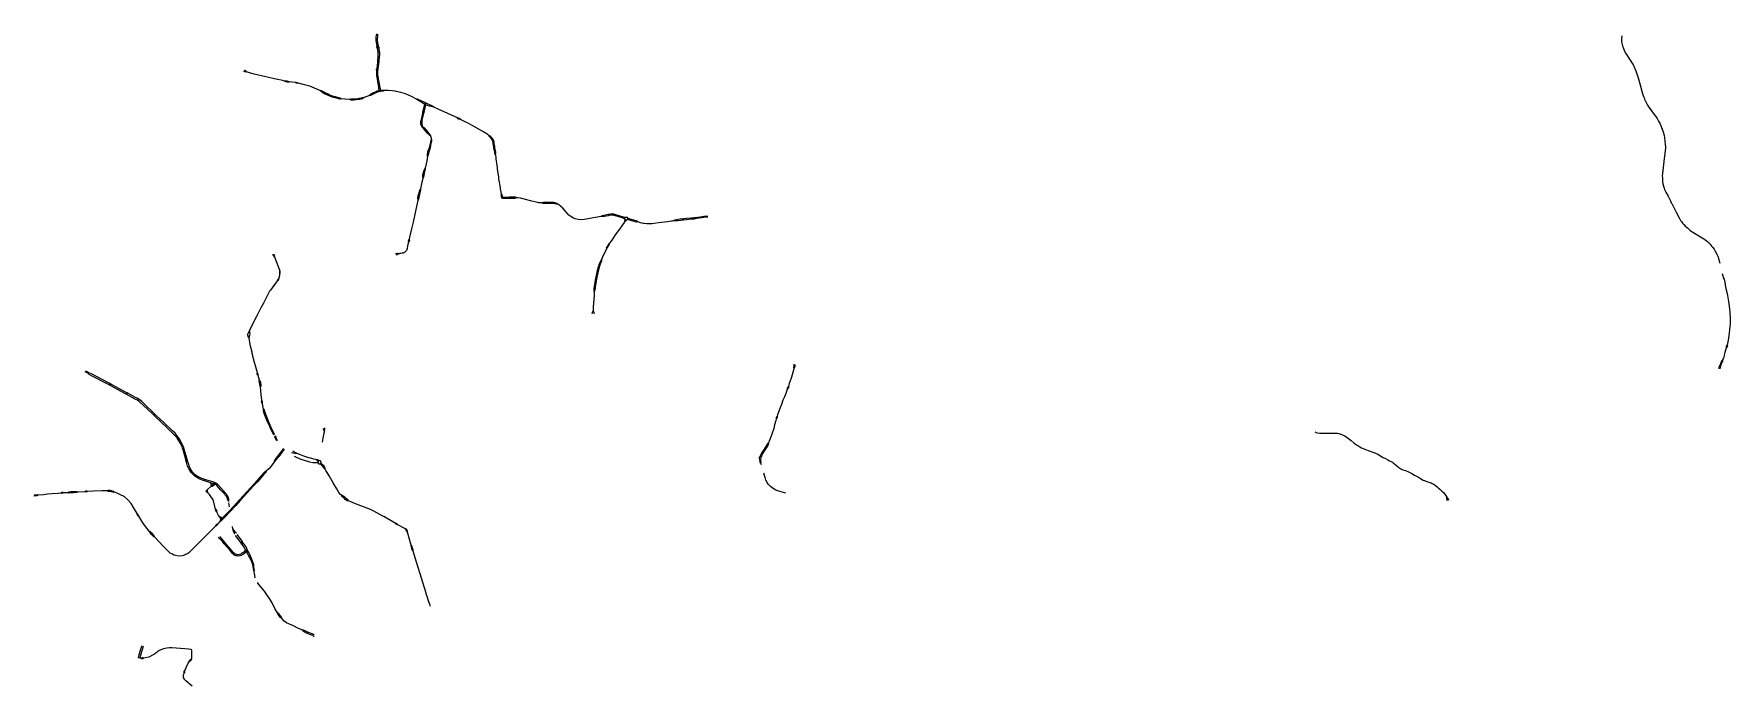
# Model space of a CAD drawing. Header units: inches. Extents: x 25490991 to 25511658, y 6671087 to 6685531.
# Drawn here: x 25499014 to 25511658, y 6680673 to 6685531 of the extents above; entities that cross this region are included whole.
import ezdxf

# ---------------------------------------------------------------- set-up
doc = ezdxf.new("R2010")
doc.units = ezdxf.units.IN
doc.header["$MEASUREMENT"] = 0

msp = doc.modelspace()

# ---------------------------------------------------------------- linework, layer by layer
for points in [[(25501567, 6685531), (25501564, 6685507), (25501564, 6685484), (25501570, 6685438)], [(25501576, 6685529), (25501575, 6685514), (25501574, 6685489), (25501576, 6685466), (25501581, 6685442), (25501584, 6685429)], [(25510851, 6685517), (25510850, 6685500), (25510850, 6685488), (25510850, 6685474), (25510852, 6685462), (25510856, 6685442), (25510863, 6685422), (25510868, 6685411), (25510873, 6685399), (25510879, 6685389), (25510886, 6685378), (25510908, 6685344), (25510927, 6685316)], [(25501570, 6685438), (25501581, 6685442)], [(25501570, 6685438), (25501574, 6685436), (25501584, 6685429)], [(25501572, 6685426), (25501570, 6685438)], [(25501581, 6685442), (25501577, 6685432), (25501572, 6685426)], [(25501572, 6685426), (25501584, 6685429)], [(25501572, 6685426), (25501575, 6685417)], [(25501579, 6685372), (25501579, 6685368), (25501575, 6685326), (25501572, 6685290)], [(25501575, 6685417), (25501576, 6685412), (25501579, 6685391)], [(25501590, 6685387), (25501579, 6685391)], [(25501579, 6685391), (25501579, 6685372)], [(25501589, 6685371), (25501588, 6685366), (25501584, 6685326), (25501580, 6685290)], [(25501584, 6685429), (25501586, 6685419)], [(25501586, 6685419), (25501590, 6685387)], [(25501590, 6685387), (25501589, 6685371)], [(25500588, 6685248), (25500576, 6685252)], [(25500594, 6685256), (25500584, 6685261)], [(25500599, 6685249), (25500591, 6685247), (25500588, 6685248)], [(25500599, 6685249), (25500594, 6685256)], [(25500656, 6685232), (25500613, 6685244), (25500599, 6685249)], [(25501572, 6685290), (25501570, 6685278), (25501569, 6685268)], [(25501578, 6685272), (25501575, 6685270), (25501569, 6685268)], [(25501569, 6685268), (25501576, 6685265), (25501578, 6685262)], [(25501575, 6685196), (25501571, 6685219), (25501570, 6685240), (25501570, 6685257), (25501569, 6685268)], [(25501583, 6685196), (25501582, 6685205), (25501579, 6685224), (25501577, 6685251), (25501578, 6685262)], [(25501580, 6685290), (25501580, 6685287), (25501578, 6685272)], [(25501578, 6685272), (25501578, 6685262)], [(25510927, 6685316), (25510935, 6685304), (25510939, 6685295), (25510944, 6685286), (25510956, 6685257), (25510964, 6685234), (25510973, 6685204), (25510987, 6685151), (25511003, 6685095)], [(25500857, 6685186), (25500829, 6685191), (25500656, 6685232)], [(25500877, 6685182), (25500857, 6685186)], [(25500877, 6685182), (25500890, 6685182), (25500895, 6685182)], [(25500877, 6685182), (25500890, 6685176), (25500895, 6685176)], [(25500895, 6685182), (25500900, 6685181), (25500920, 6685174)], [(25500895, 6685176), (25500902, 6685174)], [(25500902, 6685174), (25500920, 6685174)], [(25500967, 6685168), (25500963, 6685169), (25500939, 6685172), (25500920, 6685174)], [(25500975, 6685169), (25500973, 6685170), (25500967, 6685168)], [(25500974, 6685164), (25500972, 6685164), (25500967, 6685168)], [(25500984, 6685164), (25500978, 6685163), (25500974, 6685164)], [(25500984, 6685164), (25500979, 6685168), (25500975, 6685169)], [(25501030, 6685153), (25501003, 6685160), (25500984, 6685164)], [(25501106, 6685127), (25501070, 6685141), (25501030, 6685153)], [(25501145, 6685111), (25501106, 6685127)], [(25501588, 6685108), (25501586, 6685127), (25501582, 6685153), (25501578, 6685171), (25501575, 6685196)], [(25501599, 6685111), (25501594, 6685127), (25501589, 6685162), (25501583, 6685196)], [(25501173, 6685100), (25501159, 6685108), (25501145, 6685111)], [(25501169, 6685093), (25501152, 6685104), (25501145, 6685111)], [(25501181, 6685086), (25501169, 6685093)], [(25501190, 6685090), (25501173, 6685100)], [(25501190, 6685090), (25501181, 6685086)], [(25501191, 6685080), (25501181, 6685086)], [(25501190, 6685090), (25501191, 6685080)], [(25501296, 6685053), (25501276, 6685057), (25501262, 6685062), (25501241, 6685068), (25501216, 6685077), (25501202, 6685084), (25501190, 6685090)], [(25501295, 6685046), (25501280, 6685049), (25501257, 6685055), (25501237, 6685061), (25501215, 6685069), (25501191, 6685080)], [(25501307, 6685048), (25501297, 6685046), (25501295, 6685046)], [(25501307, 6685048), (25501298, 6685052), (25501296, 6685053)], [(25501367, 6685042), (25501332, 6685044), (25501307, 6685048)], [(25501385, 6685044), (25501377, 6685044), (25501367, 6685042)], [(25501386, 6685038), (25501378, 6685038), (25501367, 6685042)], [(25501397, 6685044), (25501385, 6685044)], [(25501398, 6685037), (25501386, 6685038)], [(25501477, 6685058), (25501464, 6685056), (25501437, 6685049), (25501419, 6685046), (25501397, 6685044)], [(25501397, 6685044), (25501398, 6685037)], [(25501477, 6685058), (25501467, 6685050), (25501455, 6685045), (25501443, 6685042), (25501419, 6685040), (25501398, 6685037)], [(25501516, 6685073), (25501477, 6685058)], [(25501531, 6685085), (25501521, 6685079), (25501516, 6685073)], [(25501534, 6685078), (25501524, 6685073), (25501516, 6685073)], [(25501588, 6685108), (25501573, 6685104), (25501560, 6685098), (25501546, 6685093), (25501532, 6685085), (25501531, 6685085)], [(25501595, 6685102), (25501582, 6685099), (25501568, 6685094), (25501553, 6685088), (25501534, 6685078)], [(25501599, 6685111), (25501588, 6685108)], [(25501595, 6685102), (25501588, 6685108)], [(25501599, 6685111), (25501595, 6685102)], [(25501610, 6685104), (25501595, 6685102)], [(25501609, 6685111), (25501599, 6685111)], [(25501629, 6685109), (25501618, 6685111), (25501609, 6685111)], [(25501629, 6685109), (25501618, 6685105), (25501610, 6685104)], [(25501706, 6685104), (25501684, 6685108), (25501654, 6685110), (25501635, 6685109), (25501629, 6685109)], [(25501784, 6685084), (25501749, 6685095), (25501714, 6685103), (25501706, 6685104)], [(25501866, 6685045), (25501829, 6685064), (25501784, 6685084)], [(25501878, 6685043), (25501876, 6685044), (25501866, 6685045)], [(25501875, 6685037), (25501866, 6685045)], [(25501925, 6685006), (25501911, 6685017), (25501875, 6685037)], [(25501932, 6685017), (25501878, 6685043)], [(25501923, 6684994), (25501912, 6684949)], [(25501931, 6684992), (25501920, 6684947)], [(25501925, 6685006), (25501923, 6684994)], [(25501932, 6685017), (25501925, 6685006)], [(25501933, 6685004), (25501925, 6685006)], [(25501933, 6685004), (25501931, 6684992)], [(25501996, 6684986), (25501985, 6684993), (25501932, 6685017)], [(25501932, 6685017), (25501933, 6685004)], [(25501996, 6684986), (25501986, 6684987), (25501962, 6684994), (25501933, 6685004)], [(25511003, 6685095), (25511007, 6685079), (25511012, 6685065), (25511017, 6685054), (25511020, 6685045), (25511027, 6685031), (25511035, 6685015), (25511043, 6685001), (25511054, 6684985), (25511073, 6684958), (25511093, 6684930), (25511104, 6684917), (25511114, 6684901), (25511126, 6684881), (25511134, 6684866), (25511145, 6684841), (25511155, 6684815), (25511160, 6684801), (25511166, 6684775), (25511169, 6684760), (25511173, 6684736), (25511175, 6684706), (25511176, 6684697), (25511176, 6684678), (25511175, 6684666), (25511173, 6684639), (25511168, 6684603), (25511165, 6684580), (25511160, 6684536), (25511155, 6684491), (25511153, 6684474), (25511154, 6684459), (25511154, 6684445), (25511155, 6684433), (25511158, 6684414), (25511162, 6684398), (25511167, 6684382), (25511170, 6684373), (25511180, 6684353), (25511197, 6684322), (25511214, 6684287), (25511220, 6684274)], [(25501911, 6684940), (25501900, 6684892), (25501897, 6684876), (25501896, 6684867), (25501897, 6684860)], [(25501918, 6684938), (25501907, 6684890), (25501905, 6684875), (25501905, 6684870), (25501906, 6684862)], [(25501906, 6684862), (25501909, 6684851), (25501912, 6684842)], [(25501912, 6684949), (25501911, 6684940)], [(25501912, 6684949), (25501920, 6684947)], [(25501920, 6684947), (25501918, 6684938)], [(25502171, 6684905), (25502028, 6684971), (25501996, 6684986)], [(25502183, 6684902), (25502180, 6684904), (25502171, 6684905)], [(25502181, 6684897), (25502177, 6684899), (25502171, 6684905)], [(25502195, 6684894), (25502185, 6684895), (25502181, 6684897)], [(25502195, 6684894), (25502188, 6684900), (25502183, 6684902)], [(25502234, 6684875), (25502195, 6684894)], [(25502246, 6684869), (25502234, 6684875)], [(25502282, 6684848), (25502246, 6684869)], [(25501897, 6684860), (25501900, 6684850), (25501905, 6684839)], [(25501905, 6684839), (25501912, 6684842)], [(25501948, 6684793), (25501933, 6684809), (25501918, 6684826), (25501905, 6684839)], [(25501912, 6684842), (25501923, 6684832), (25501953, 6684797)], [(25501953, 6684787), (25501948, 6684793)], [(25501953, 6684797), (25501959, 6684791)], [(25501953, 6684787), (25501959, 6684791)], [(25501964, 6684776), (25501953, 6684787)], [(25501968, 6684780), (25501959, 6684791)], [(25501977, 6684744), (25501978, 6684752), (25501978, 6684754), (25501974, 6684767), (25501973, 6684770), (25501966, 6684774), (25501964, 6684776)], [(25501973, 6684770), (25501971, 6684777), (25501968, 6684780)], [(25501973, 6684736), (25501970, 6684724)], [(25501973, 6684736), (25501977, 6684744)], [(25501977, 6684744), (25501979, 6684734), (25501976, 6684722)], [(25502365, 6684802), (25502282, 6684848)], [(25502376, 6684795), (25502365, 6684802)], [(25502408, 6684773), (25502402, 6684778), (25502396, 6684783), (25502382, 6684792), (25502376, 6684795)], [(25502445, 6684729), (25502439, 6684739), (25502434, 6684749), (25502426, 6684760), (25502417, 6684769), (25502408, 6684773)], [(25502435, 6684732), (25502432, 6684740), (25502428, 6684747), (25502420, 6684756), (25502412, 6684765), (25502408, 6684773)], [(25501948, 6684618), (25501943, 6684586), (25501933, 6684542), (25501931, 6684533)], [(25501948, 6684618), (25501947, 6684632), (25501951, 6684653), (25501955, 6684669)], [(25501962, 6684666), (25501958, 6684652), (25501953, 6684628), (25501948, 6684618)], [(25501958, 6684678), (25501955, 6684669)], [(25501955, 6684669), (25501962, 6684666)], [(25501970, 6684724), (25501965, 6684704), (25501960, 6684683), (25501958, 6684678)], [(25501966, 6684676), (25501962, 6684666)], [(25501976, 6684722), (25501971, 6684702), (25501967, 6684677), (25501966, 6684676)], [(25502445, 6684729), (25502435, 6684732)], [(25502437, 6684723), (25502435, 6684732)], [(25502437, 6684723), (25502445, 6684729)], [(25502442, 6684692), (25502441, 6684701), (25502438, 6684716), (25502437, 6684723)], [(25502449, 6684692), (25502442, 6684692)], [(25502443, 6684682), (25502442, 6684692)], [(25502456, 6684632), (25502451, 6684641), (25502449, 6684650), (25502443, 6684682)], [(25502449, 6684692), (25502446, 6684716), (25502445, 6684729)], [(25502451, 6684683), (25502449, 6684692)], [(25502456, 6684632), (25502458, 6684643), (25502457, 6684652), (25502451, 6684683)], [(25502457, 6684625), (25502456, 6684632)], [(25502459, 6684612), (25502457, 6684625)], [(25502460, 6684601), (25502459, 6684605), (25502459, 6684612)], [(25501918, 6684508), (25501915, 6684496), (25501912, 6684480), (25501911, 6684464), (25501913, 6684455)], [(25501926, 6684506), (25501917, 6684463), (25501913, 6684455)], [(25501931, 6684533), (25501925, 6684524), (25501918, 6684508)], [(25501926, 6684506), (25501918, 6684508)], [(25501931, 6684533), (25501930, 6684524), (25501926, 6684506)], [(25502467, 6684552), (25502460, 6684601)], [(25502469, 6684539), (25502467, 6684552)], [(25502471, 6684526), (25502469, 6684539)], [(25502480, 6684464), (25502471, 6684526)], [(25501887, 6684361), (25501883, 6684350)], [(25501895, 6684377), (25501890, 6684369), (25501887, 6684361)], [(25501894, 6684359), (25501890, 6684348)], [(25501895, 6684377), (25501897, 6684368), (25501894, 6684359)], [(25501913, 6684455), (25501907, 6684426), (25501895, 6684377)], [(25502480, 6684458), (25502480, 6684464)], [(25502481, 6684451), (25502480, 6684458)], [(25502491, 6684386), (25502481, 6684451)], [(25502492, 6684378), (25502491, 6684386)], [(25502500, 6684340), (25502492, 6684378)], [(25501876, 6684294), (25501840, 6684128), (25501828, 6684078), (25501815, 6684018), (25501812, 6684001)], [(25501883, 6684350), (25501880, 6684339), (25501876, 6684324), (25501874, 6684307), (25501876, 6684294)], [(25501890, 6684348), (25501880, 6684301), (25501876, 6684294)], [(25501890, 6684348), (25501883, 6684350)], [(25502499, 6684324), (25502498, 6684329), (25502500, 6684340)], [(25502500, 6684315), (25502499, 6684324)], [(25502507, 6684323), (25502505, 6684332), (25502500, 6684340)], [(25502500, 6684315), (25502510, 6684314)], [(25502504, 6684305), (25502500, 6684315)], [(25502514, 6684305), (25502500, 6684315)], [(25502504, 6684305), (25502510, 6684314)], [(25502514, 6684305), (25502504, 6684305)], [(25502510, 6684314), (25502507, 6684323)], [(25502514, 6684305), (25502510, 6684314)], [(25502519, 6684313), (25502510, 6684314)], [(25502520, 6684305), (25502514, 6684305)], [(25502595, 6684314), (25502583, 6684315), (25502557, 6684314), (25502524, 6684312), (25502519, 6684313)], [(25502596, 6684306), (25502589, 6684306), (25502520, 6684305)], [(25502615, 6684310), (25502604, 6684314), (25502595, 6684314)], [(25502615, 6684310), (25502605, 6684307), (25502596, 6684306)], [(25502757, 6684278), (25502717, 6684288), (25502642, 6684307), (25502622, 6684310), (25502615, 6684310)], [(25502771, 6684275), (25502757, 6684278)], [(25502801, 6684272), (25502778, 6684274), (25502771, 6684275)], [(25502868, 6684276), (25502827, 6684277), (25502812, 6684276), (25502801, 6684272)], [(25502868, 6684268), (25502856, 6684268), (25502827, 6684268), (25502811, 6684267), (25502801, 6684272)], [(25502880, 6684276), (25502868, 6684276)], [(25502883, 6684268), (25502868, 6684268)], [(25502880, 6684276), (25502883, 6684268)], [(25502890, 6684276), (25502880, 6684276)], [(25502890, 6684276), (25502883, 6684268)], [(25502920, 6684263), (25502910, 6684263), (25502897, 6684266), (25502883, 6684268)], [(25502920, 6684263), (25502913, 6684269), (25502899, 6684274), (25502890, 6684276)], [(25503071, 6684149), (25503050, 6684154), (25503037, 6684159), (25503016, 6684172), (25503002, 6684182), (25502989, 6684197), (25502973, 6684216), (25502957, 6684233), (25502940, 6684249), (25502928, 6684258), (25502920, 6684263)], [(25511220, 6684274), (25511224, 6684267), (25511256, 6684204), (25511278, 6684162), (25511290, 6684142), (25511296, 6684133), (25511305, 6684122), (25511313, 6684112), (25511324, 6684100), (25511330, 6684093)], [(25503147, 6684154), (25503145, 6684153), (25503117, 6684149), (25503090, 6684147), (25503071, 6684149)], [(25503239, 6684170), (25503147, 6684154)], [(25503315, 6684188), (25503310, 6684187), (25503296, 6684185), (25503275, 6684181), (25503250, 6684175), (25503239, 6684170)], [(25503316, 6684180), (25503308, 6684180), (25503295, 6684177), (25503267, 6684172), (25503254, 6684169), (25503239, 6684170)], [(25503413, 6684127), (25503396, 6684102), (25503379, 6684077), (25503348, 6684034), (25503322, 6683996), (25503307, 6683974)], [(25503327, 6684189), (25503315, 6684188)], [(25503332, 6684180), (25503320, 6684180), (25503316, 6684180)], [(25503337, 6684188), (25503327, 6684189)], [(25503327, 6684189), (25503332, 6684180)], [(25503337, 6684188), (25503332, 6684180)], [(25503406, 6684159), (25503351, 6684175), (25503347, 6684176), (25503332, 6684180)], [(25503409, 6684167), (25503385, 6684174), (25503337, 6684188), (25503337, 6684188)], [(25503419, 6684152), (25503406, 6684159)], [(25503422, 6684164), (25503409, 6684167)], [(25503416, 6684137), (25503413, 6684127)], [(25503422, 6684133), (25503413, 6684127)], [(25503420, 6684150), (25503417, 6684140), (25503416, 6684137)], [(25503419, 6684152), (25503419, 6684153), (25503419, 6684155), (25503419, 6684157), (25503419, 6684159), (25503420, 6684162), (25503421, 6684163), (25503422, 6684164)], [(25503420, 6684150), (25503420, 6684151), (25503419, 6684152)], [(25503432, 6684145), (25503431, 6684145), (25503428, 6684145), (25503426, 6684146), (25503424, 6684147), (25503422, 6684149), (25503420, 6684150)], [(25503422, 6684164), (25503423, 6684164), (25503425, 6684166), (25503427, 6684166), (25503429, 6684167), (25503431, 6684167), (25503433, 6684167), (25503434, 6684166), (25503435, 6684165)], [(25503432, 6684145), (25503422, 6684133)], [(25503438, 6684149), (25503437, 6684148), (25503435, 6684146), (25503433, 6684145), (25503432, 6684145)], [(25503435, 6684165), (25503436, 6684165), (25503438, 6684164), (25503439, 6684162), (25503439, 6684161), (25503440, 6684160), (25503440, 6684159), (25503441, 6684157)], [(25503441, 6684157), (25503441, 6684157), (25503441, 6684155), (25503440, 6684153), (25503440, 6684151), (25503438, 6684149), (25503438, 6684149)], [(25503450, 6684146), (25503438, 6684149)], [(25503452, 6684153), (25503441, 6684157)], [(25503516, 6684131), (25503503, 6684129), (25503450, 6684146)], [(25503516, 6684131), (25503503, 6684138), (25503452, 6684153)], [(25503536, 6684125), (25503516, 6684131)], [(25503562, 6684119), (25503556, 6684120), (25503536, 6684125)], [(25503671, 6684123), (25503638, 6684118), (25503624, 6684117), (25503599, 6684116), (25503583, 6684116), (25503562, 6684119)], [(25503738, 6684132), (25503671, 6684123)], [(25503773, 6684137), (25503766, 6684136), (25503738, 6684132)], [(25503848, 6684153), (25503813, 6684148), (25503792, 6684144), (25503773, 6684137)], [(25503853, 6684145), (25503814, 6684140), (25503794, 6684138), (25503773, 6684137)], [(25503848, 6684153), (25503858, 6684154)], [(25503853, 6684145), (25503850, 6684148), (25503848, 6684153)], [(25503853, 6684145), (25503856, 6684149), (25503858, 6684154)], [(25503915, 6684151), (25503879, 6684147), (25503853, 6684145)], [(25503914, 6684159), (25503880, 6684155), (25503858, 6684154)], [(25503939, 6684161), (25503914, 6684159)], [(25503935, 6684152), (25503915, 6684151)], [(25504026, 6684165), (25503955, 6684155), (25503935, 6684152)], [(25503939, 6684161), (25503935, 6684152)], [(25504026, 6684172), (25504009, 6684171), (25503982, 6684167), (25503961, 6684163), (25503939, 6684161)], [(25504039, 6684173), (25504026, 6684172)], [(25504038, 6684166), (25504026, 6684165)], [(25501807, 6683980), (25501800, 6683952), (25501797, 6683933), (25501794, 6683925), (25501791, 6683918), (25501784, 6683911), (25501777, 6683904), (25501770, 6683900), (25501766, 6683899), (25501759, 6683897), (25501750, 6683896), (25501742, 6683896)], [(25501806, 6683991), (25501805, 6683987), (25501807, 6683980)], [(25501812, 6684001), (25501807, 6683994), (25501806, 6683991)], [(25501812, 6683989), (25501812, 6683986), (25501807, 6683980)], [(25501812, 6684001), (25501813, 6683993), (25501812, 6683989)], [(25511330, 6684093), (25511340, 6684086), (25511361, 6684068), (25511394, 6684047), (25511451, 6684013), (25511462, 6684005), (25511471, 6684000), (25511481, 6683992), (25511490, 6683984), (25511496, 6683979), (25511508, 6683967), (25511523, 6683948), (25511531, 6683939), (25511539, 6683927)], [(25500800, 6683877), (25500797, 6683882), (25500793, 6683887)], [(25500808, 6683869), (25500804, 6683873), (25500800, 6683877)], [(25500807, 6683880), (25500805, 6683888), (25500804, 6683891)], [(25500808, 6683869), (25500809, 6683874), (25500807, 6683880)], [(25500820, 6683840), (25500809, 6683868), (25500808, 6683869)], [(25501710, 6683894), (25501725, 6683898)], [(25501717, 6683885), (25501725, 6683889), (25501728, 6683891)], [(25501725, 6683898), (25501730, 6683898), (25501742, 6683896)], [(25501728, 6683891), (25501732, 6683892), (25501742, 6683896)], [(25503246, 6683851), (25503240, 6683844), (25503231, 6683824)], [(25503246, 6683851), (25503246, 6683842), (25503236, 6683816)], [(25503282, 6683930), (25503274, 6683914), (25503256, 6683875), (25503246, 6683851)], [(25503283, 6683939), (25503281, 6683936), (25503282, 6683930)], [(25503288, 6683936), (25503287, 6683935), (25503282, 6683930)], [(25503292, 6683956), (25503283, 6683939)], [(25503296, 6683950), (25503288, 6683936)], [(25503300, 6683968), (25503292, 6683956)], [(25503292, 6683956), (25503296, 6683955), (25503299, 6683956)], [(25503292, 6683956), (25503295, 6683953), (25503296, 6683950)], [(25503299, 6683956), (25503296, 6683950)], [(25503299, 6683956), (25503305, 6683966)], [(25503307, 6683974), (25503302, 6683971), (25503300, 6683968)], [(25503305, 6683966), (25503306, 6683969), (25503307, 6683974)], [(25511539, 6683927), (25511542, 6683922), (25511548, 6683913)], [(25511548, 6683913), (25511560, 6683890), (25511566, 6683876), (25511572, 6683861), (25511575, 6683848), (25511581, 6683823)], [(25500830, 6683815), (25500820, 6683840)], [(25500846, 6683766), (25500846, 6683771), (25500840, 6683788), (25500830, 6683815)], [(25500840, 6683707), (25500847, 6683734), (25500847, 6683747)], [(25500846, 6683766), (25500844, 6683761), (25500844, 6683756)], [(25500844, 6683756), (25500844, 6683752), (25500847, 6683747)], [(25500850, 6683756), (25500850, 6683760), (25500846, 6683766)], [(25500847, 6683747), (25500850, 6683752), (25500850, 6683756)], [(25503224, 6683802), (25503214, 6683768), (25503201, 6683710), (25503189, 6683638)], [(25503231, 6683800), (25503221, 6683765), (25503207, 6683703), (25503198, 6683645)], [(25503226, 6683811), (25503224, 6683802)], [(25503231, 6683824), (25503226, 6683811)], [(25503226, 6683811), (25503236, 6683816)], [(25503231, 6683824), (25503236, 6683816)], [(25503236, 6683816), (25503231, 6683800)], [(25511600, 6683747), (25511604, 6683728), (25511607, 6683717), (25511614, 6683703), (25511622, 6683667), (25511623, 6683659), (25511627, 6683634), (25511636, 6683598), (25511646, 6683539), (25511650, 6683521), (25511654, 6683482), (25511656, 6683458), (25511658, 6683410), (25511658, 6683369), (25511657, 6683354), (25511652, 6683301), (25511643, 6683250)], [(25500771, 6683614), (25500763, 6683601), (25500725, 6683526)], [(25500828, 6683691), (25500777, 6683623), (25500771, 6683614)], [(25500831, 6683700), (25500829, 6683697), (25500828, 6683691)], [(25500836, 6683697), (25500834, 6683695), (25500828, 6683691)], [(25500840, 6683707), (25500834, 6683704), (25500831, 6683700)], [(25500840, 6683707), (25500838, 6683701), (25500836, 6683697)], [(25503191, 6683609), (25503190, 6683582), (25503185, 6683527), (25503183, 6683496)], [(25503189, 6683638), (25503188, 6683625)], [(25503188, 6683625), (25503188, 6683618), (25503191, 6683609)], [(25503189, 6683638), (25503198, 6683645)], [(25503189, 6683638), (25503198, 6683636)], [(25503196, 6683624), (25503194, 6683617), (25503191, 6683609)], [(25503198, 6683636), (25503196, 6683624)], [(25503198, 6683645), (25503198, 6683636)], [(25500706, 6683491), (25500675, 6683430)], [(25500715, 6683509), (25500706, 6683491)], [(25500725, 6683526), (25500720, 6683518), (25500715, 6683509)], [(25503183, 6683496), (25503182, 6683470)], [(25500675, 6683430), (25500631, 6683344), (25500620, 6683321)], [(25503176, 6683454), (25503173, 6683447)], [(25503182, 6683470), (25503176, 6683457), (25503176, 6683454)], [(25503182, 6683470), (25503188, 6683457), (25503188, 6683454)], [(25503188, 6683454), (25503189, 6683446)], [(25500609, 6683287), (25500608, 6683292), (25500609, 6683298)], [(25500615, 6683310), (25500614, 6683306), (25500609, 6683298)], [(25500614, 6683270), (25500609, 6683287)], [(25500619, 6683261), (25500615, 6683267), (25500614, 6683270)], [(25500620, 6683321), (25500616, 6683315), (25500615, 6683310)], [(25500619, 6683261), (25500620, 6683271)], [(25500640, 6683161), (25500629, 6683206), (25500619, 6683261)], [(25500620, 6683321), (25500622, 6683314), (25500621, 6683309)], [(25500620, 6683271), (25500620, 6683280), (25500623, 6683287)], [(25500621, 6683309), (25500623, 6683298)], [(25500623, 6683287), (25500625, 6683292), (25500623, 6683298)], [(25511643, 6683250), (25511636, 6683213)], [(25500642, 6683151), (25500640, 6683161)], [(25500658, 6683083), (25500642, 6683151)], [(25511601, 6683099), (25511595, 6683094), (25511592, 6683088)], [(25511601, 6683099), (25511601, 6683092), (25511599, 6683087)], [(25511630, 6683190), (25511628, 6683182), (25511625, 6683175), (25511620, 6683157), (25511615, 6683139), (25511611, 6683124), (25511607, 6683111), (25511603, 6683103), (25511601, 6683099)], [(25511630, 6683202), (25511629, 6683196), (25511630, 6683190)], [(25511636, 6683213), (25511632, 6683209), (25511630, 6683202)], [(25511635, 6683200), (25511634, 6683195), (25511630, 6683190)], [(25511636, 6683213), (25511638, 6683208), (25511635, 6683200)], [(25499407, 6683008), (25499396, 6683013)], [(25499411, 6683014), (25499401, 6683019)], [(25499564, 6682921), (25499443, 6682984), (25499427, 6682995), (25499417, 6683003), (25499407, 6683008)], [(25499570, 6682931), (25499444, 6682999), (25499418, 6683010), (25499411, 6683014)], [(25500660, 6683075), (25500658, 6683083)], [(25500680, 6683007), (25500660, 6683075)], [(25500679, 6682995), (25500678, 6682998), (25500680, 6683007)], [(25500685, 6682987), (25500680, 6682991), (25500679, 6682995)], [(25500685, 6682997), (25500684, 6683001), (25500680, 6683007)], [(25500685, 6682987), (25500686, 6682993), (25500685, 6682997)], [(25500695, 6682952), (25500685, 6682987)], [(25504678, 6683037), (25504661, 6682974), (25504658, 6682966), (25504652, 6682948), (25504645, 6682927), (25504638, 6682904)], [(25504678, 6683058), (25504677, 6683047), (25504678, 6683037)], [(25504678, 6683071), (25504678, 6683058)], [(25504687, 6683056), (25504684, 6683046), (25504678, 6683037)], [(25504689, 6683067), (25504687, 6683056)], [(25511592, 6683088), (25511586, 6683073), (25511575, 6683048), (25511571, 6683038)], [(25511593, 6683070), (25511591, 6683068), (25511588, 6683058), (25511581, 6683037)], [(25511599, 6683087), (25511595, 6683077), (25511593, 6683070)], [(25499574, 6682916), (25499564, 6682921)], [(25499580, 6682926), (25499570, 6682931)], [(25499574, 6682916), (25499580, 6682926)], [(25499574, 6682916), (25499588, 6682922)], [(25499592, 6682906), (25499574, 6682916)], [(25499588, 6682922), (25499580, 6682926)], [(25499597, 6682917), (25499588, 6682922)], [(25499692, 6682853), (25499592, 6682906)], [(25499697, 6682863), (25499597, 6682917)], [(25499702, 6682847), (25499692, 6682853)], [(25499714, 6682854), (25499697, 6682863)], [(25499714, 6682854), (25499702, 6682847)], [(25499899, 6682700), (25499829, 6682766), (25499807, 6682786), (25499797, 6682795), (25499785, 6682802), (25499769, 6682811), (25499702, 6682847)], [(25499906, 6682708), (25499838, 6682774), (25499821, 6682791), (25499807, 6682802), (25499793, 6682811), (25499783, 6682818), (25499766, 6682825), (25499714, 6682854)], [(25500694, 6682943), (25500694, 6682945), (25500695, 6682952)], [(25500696, 6682932), (25500694, 6682943)], [(25500701, 6682944), (25500700, 6682947), (25500695, 6682952)], [(25500698, 6682924), (25500696, 6682932)], [(25500705, 6682932), (25500696, 6682932)], [(25500705, 6682932), (25500702, 6682928), (25500698, 6682924)], [(25500699, 6682911), (25500698, 6682924)], [(25500704, 6682902), (25500700, 6682909), (25500699, 6682911)], [(25500705, 6682932), (25500701, 6682944)], [(25500704, 6682902), (25500707, 6682910), (25500707, 6682912)], [(25500713, 6682802), (25500708, 6682845), (25500704, 6682902)], [(25500707, 6682912), (25500705, 6682932)], [(25504629, 6682883), (25504619, 6682853), (25504609, 6682828), (25504598, 6682802), (25504586, 6682770), (25504575, 6682741), (25504557, 6682693), (25504554, 6682683)], [(25504631, 6682897), (25504630, 6682892), (25504629, 6682883)], [(25504638, 6682895), (25504636, 6682890), (25504629, 6682883)], [(25504638, 6682904), (25504633, 6682900), (25504631, 6682897)], [(25504638, 6682904), (25504639, 6682898), (25504638, 6682895)], [(25500712, 6682789), (25500711, 6682792), (25500713, 6682802)], [(25500717, 6682778), (25500713, 6682785), (25500712, 6682789)], [(25500718, 6682790), (25500717, 6682794), (25500713, 6682802)], [(25500717, 6682778), (25500719, 6682785), (25500718, 6682790)], [(25500726, 6682737), (25500720, 6682761), (25500717, 6682778)], [(25500726, 6682723), (25500725, 6682727), (25500726, 6682737)], [(25500733, 6682725), (25500732, 6682730), (25500726, 6682737)], [(25500729, 6682714), (25500726, 6682723)], [(25500737, 6682712), (25500732, 6682714), (25500729, 6682714)], [(25500731, 6682703), (25500729, 6682714)], [(25500731, 6682703), (25500735, 6682707), (25500737, 6682712)], [(25500737, 6682712), (25500733, 6682725)], [(25500744, 6682695), (25500737, 6682712)], [(25499907, 6682692), (25499899, 6682700)], [(25499914, 6682700), (25499906, 6682708)], [(25499919, 6682695), (25499907, 6682692)], [(25499913, 6682687), (25499907, 6682692)], [(25499913, 6682687), (25499914, 6682700)], [(25499921, 6682679), (25499913, 6682687)], [(25499919, 6682695), (25499914, 6682700)], [(25499929, 6682686), (25499919, 6682695)], [(25500081, 6682520), (25500079, 6682524), (25500067, 6682538), (25500053, 6682553), (25500011, 6682593), (25499959, 6682641), (25499921, 6682679)], [(25500090, 6682526), (25500080, 6682539), (25500067, 6682556), (25500048, 6682575), (25499979, 6682640), (25499929, 6682686)], [(25500736, 6682692), (25500731, 6682703)], [(25500774, 6682602), (25500751, 6682654), (25500736, 6682692)], [(25500781, 6682605), (25500758, 6682658), (25500744, 6682695)], [(25500774, 6682602), (25500781, 6682605)], [(25500803, 6682541), (25500775, 6682600), (25500774, 6682603)], [(25500810, 6682545), (25500781, 6682605)], [(25501174, 6682584), (25501170, 6682592)], [(25501179, 6682575), (25501181, 6682581), (25501182, 6682586)], [(25501182, 6682586), (25501183, 6682596)], [(25504545, 6682652), (25504536, 6682618), (25504529, 6682591), (25504512, 6682541), (25504496, 6682498), (25504491, 6682487)], [(25504548, 6682661), (25504545, 6682652)], [(25504548, 6682673), (25504547, 6682669), (25504548, 6682661)], [(25504554, 6682683), (25504549, 6682677), (25504548, 6682673)], [(25504554, 6682671), (25504553, 6682667), (25504548, 6682661)], [(25504554, 6682683), (25504555, 6682675), (25504554, 6682671)], [(25500093, 6682504), (25500081, 6682520)], [(25500101, 6682510), (25500090, 6682526)], [(25500101, 6682510), (25500093, 6682504)], [(25500104, 6682484), (25500093, 6682504)], [(25500112, 6682489), (25500101, 6682510)], [(25500112, 6682489), (25500104, 6682484)], [(25500121, 6682445), (25500118, 6682455), (25500104, 6682484)], [(25500131, 6682449), (25500112, 6682489)], [(25500814, 6682518), (25500807, 6682533)], [(25500819, 6682526), (25500814, 6682537)], [(25500814, 6682518), (25500819, 6682526)], [(25500814, 6682518), (25500823, 6682517)], [(25500825, 6682499), (25500814, 6682518)], [(25500823, 6682517), (25500819, 6682526)], [(25500830, 6682501), (25500823, 6682517)], [(25501179, 6682575), (25501176, 6682556), (25501169, 6682520), (25501163, 6682489)], [(25501179, 6682575), (25501175, 6682582), (25501174, 6682584)], [(25504491, 6682487), (25504485, 6682481), (25504483, 6682478), (25504453, 6682431), (25504441, 6682412), (25504436, 6682403)], [(25504485, 6682464), (25504460, 6682427), (25504448, 6682408), (25504443, 6682399)], [(25504491, 6682487), (25504491, 6682476), (25504485, 6682464)], [(25508565, 6682566), (25508571, 6682563), (25508582, 6682560), (25508600, 6682558), (25508623, 6682556), (25508647, 6682556), (25508667, 6682557), (25508698, 6682558), (25508712, 6682558), (25508718, 6682558), (25508725, 6682558), (25508733, 6682556), (25508742, 6682555), (25508750, 6682553), (25508763, 6682548), (25508780, 6682540)], [(25508780, 6682540), (25508787, 6682536), (25508813, 6682517), (25508833, 6682502), (25508857, 6682483), (25508878, 6682468), (25508884, 6682464), (25508898, 6682455), (25508911, 6682448), (25508924, 6682443), (25508936, 6682438), (25508961, 6682428), (25509003, 6682413), (25509009, 6682411), (25509014, 6682409), (25509028, 6682402), (25509041, 6682395), (25509060, 6682383), (25509073, 6682376), (25509089, 6682367), (25509106, 6682358), (25509120, 6682351), (25509133, 6682345), (25509141, 6682340), (25509148, 6682335), (25509159, 6682326), (25509171, 6682316), (25509190, 6682301), (25509197, 6682297), (25509204, 6682292), (25509220, 6682285), (25509238, 6682278), (25509260, 6682268), (25509285, 6682256), (25509305, 6682245), (25509335, 6682228), (25509350, 6682220), (25509371, 6682208), (25509380, 6682205), (25509390, 6682200), (25509399, 6682197), (25509419, 6682190), (25509429, 6682186), (25509437, 6682183), (25509445, 6682179), (25509452, 6682175), (25509460, 6682169), (25509474, 6682157), (25509485, 6682148), (25509495, 6682139), (25509509, 6682126), (25509521, 6682114), (25509532, 6682102), (25509541, 6682088), (25509546, 6682079)], [(25500126, 6682434), (25500121, 6682445)], [(25500135, 6682438), (25500126, 6682434)], [(25500152, 6682340), (25500139, 6682388), (25500126, 6682434)], [(25500135, 6682438), (25500131, 6682449)], [(25500162, 6682343), (25500150, 6682389), (25500135, 6682438)], [(25500187, 6682264), (25500169, 6682294), (25500160, 6682312), (25500152, 6682340)], [(25500197, 6682267), (25500180, 6682295), (25500174, 6682306), (25500171, 6682313), (25500168, 6682323), (25500162, 6682343)], [(25500803, 6682339), (25500782, 6682311), (25500765, 6682292), (25500746, 6682273)], [(25500833, 6682388), (25500815, 6682365), (25500805, 6682349), (25500803, 6682339)], [(25500803, 6682339), (25500811, 6682346), (25500839, 6682384)], [(25500874, 6682442), (25500833, 6682388)], [(25500833, 6682388), (25500839, 6682384)], [(25500880, 6682437), (25500839, 6682384)], [(25500935, 6682414), (25500945, 6682411)], [(25500945, 6682425), (25500952, 6682421)], [(25500945, 6682411), (25500947, 6682411), (25500959, 6682409), (25500971, 6682407), (25500978, 6682406)], [(25500952, 6682421), (25500959, 6682416), (25500978, 6682406)], [(25501123, 6682336), (25501119, 6682336), (25501107, 6682335), (25501092, 6682336), (25501072, 6682340), (25501055, 6682346), (25501007, 6682362), (25500972, 6682376), (25500956, 6682382)], [(25500978, 6682406), (25501000, 6682397), (25501023, 6682389), (25501045, 6682380), (25501061, 6682375)], [(25501061, 6682375), (25501075, 6682372), (25501098, 6682366), (25501111, 6682363), (25501118, 6682361)], [(25501118, 6682361), (25501126, 6682360), (25501132, 6682358)], [(25501118, 6682361), (25501123, 6682356), (25501128, 6682353)], [(25501131, 6682337), (25501123, 6682336)], [(25501128, 6682353), (25501129, 6682352), (25501133, 6682346)], [(25501133, 6682346), (25501133, 6682346), (25501132, 6682344), (25501131, 6682342), (25501131, 6682340), (25501131, 6682339), (25501131, 6682337)], [(25501131, 6682337), (25501131, 6682337), (25501132, 6682335), (25501132, 6682334), (25501133, 6682333), (25501134, 6682332), (25501135, 6682331), (25501136, 6682330), (25501138, 6682329), (25501139, 6682328), (25501141, 6682328), (25501143, 6682328), (25501145, 6682328), (25501147, 6682329), (25501148, 6682329)], [(25501132, 6682358), (25501138, 6682355), (25501141, 6682352)], [(25501141, 6682352), (25501140, 6682352), (25501138, 6682351), (25501137, 6682350), (25501135, 6682349), (25501134, 6682348), (25501133, 6682346)], [(25501153, 6682334), (25501154, 6682335), (25501154, 6682337), (25501155, 6682339), (25501155, 6682342), (25501154, 6682344), (25501153, 6682346), (25501152, 6682348), (25501150, 6682349), (25501148, 6682351), (25501147, 6682351), (25501144, 6682352), (25501143, 6682352), (25501141, 6682352)], [(25501148, 6682329), (25501148, 6682329), (25501149, 6682330), (25501151, 6682331), (25501152, 6682332), (25501153, 6682334), (25501153, 6682334)], [(25501158, 6682329), (25501153, 6682334)], [(25504428, 6682388), (25504424, 6682377)], [(25504437, 6682382), (25504424, 6682377)], [(25504434, 6682334), (25504429, 6682340), (25504428, 6682346), (25504426, 6682355), (25504424, 6682377)], [(25504436, 6682403), (25504428, 6682388)], [(25504437, 6682382), (25504428, 6682388)], [(25504434, 6682334), (25504435, 6682343), (25504434, 6682352), (25504434, 6682362), (25504435, 6682372), (25504437, 6682382)], [(25504438, 6682321), (25504434, 6682334)], [(25504443, 6682399), (25504440, 6682392), (25504437, 6682382)], [(25500187, 6682264), (25500197, 6682267)], [(25500195, 6682255), (25500187, 6682264)], [(25500285, 6682203), (25500264, 6682209), (25500250, 6682215), (25500238, 6682221), (25500225, 6682229), (25500214, 6682237), (25500203, 6682246), (25500196, 6682253), (25500195, 6682255)], [(25500202, 6682261), (25500197, 6682267)], [(25500287, 6682212), (25500265, 6682219), (25500250, 6682226), (25500238, 6682232), (25500227, 6682239), (25500217, 6682247), (25500208, 6682255), (25500202, 6682261)], [(25500285, 6682203), (25500287, 6682212)], [(25500296, 6682209), (25500287, 6682212)], [(25500354, 6682192), (25500296, 6682209)], [(25500726, 6682259), (25500655, 6682180)], [(25500731, 6682253), (25500684, 6682198), (25500661, 6682174)], [(25500746, 6682273), (25500739, 6682271), (25500726, 6682259)], [(25500726, 6682259), (25500731, 6682253)], [(25500746, 6682273), (25500742, 6682265), (25500731, 6682253)], [(25501148, 6682329), (25501153, 6682324)], [(25501153, 6682324), (25501159, 6682318), (25501172, 6682302), (25501181, 6682292), (25501186, 6682289)], [(25501186, 6682289), (25501186, 6682295), (25501180, 6682305), (25501175, 6682313), (25501164, 6682323), (25501158, 6682329)], [(25501215, 6682239), (25501201, 6682263), (25501191, 6682280), (25501186, 6682289)], [(25501308, 6682094), (25501300, 6682101), (25501288, 6682116), (25501273, 6682141), (25501245, 6682187), (25501215, 6682239)], [(25504620, 6682109), (25504566, 6682124), (25504545, 6682132), (25504524, 6682144), (25504504, 6682159), (25504490, 6682175), (25504480, 6682190), (25504471, 6682207), (25504465, 6682226), (25504456, 6682258)], [(25499029, 6682089), (25499014, 6682088)], [(25499028, 6682096), (25499016, 6682096)], [(25499045, 6682094), (25499033, 6682096), (25499028, 6682096)], [(25499045, 6682094), (25499035, 6682090), (25499029, 6682089)], [(25499116, 6682102), (25499086, 6682098), (25499045, 6682094)], [(25499214, 6682110), (25499194, 6682108), (25499149, 6682105), (25499116, 6682102)], [(25499242, 6682112), (25499231, 6682115), (25499220, 6682114), (25499214, 6682110)], [(25499242, 6682112), (25499232, 6682109), (25499221, 6682108), (25499214, 6682110)], [(25499250, 6682112), (25499242, 6682112)], [(25499267, 6682113), (25499250, 6682112)], [(25499291, 6682119), (25499275, 6682117), (25499267, 6682113)], [(25499292, 6682112), (25499275, 6682111), (25499267, 6682113)], [(25499310, 6682120), (25499291, 6682119)], [(25499309, 6682113), (25499292, 6682112)], [(25499310, 6682120), (25499309, 6682113)], [(25499318, 6682114), (25499309, 6682113)], [(25499340, 6682117), (25499331, 6682121), (25499310, 6682120)], [(25499310, 6682120), (25499313, 6682117), (25499318, 6682114)], [(25499340, 6682117), (25499333, 6682115), (25499318, 6682114)], [(25499394, 6682120), (25499344, 6682117), (25499340, 6682117)], [(25499405, 6682124), (25499401, 6682124), (25499394, 6682120)], [(25499406, 6682119), (25499402, 6682118), (25499394, 6682120)], [(25499414, 6682122), (25499409, 6682124), (25499405, 6682124)], [(25499414, 6682122), (25499409, 6682119), (25499406, 6682119)], [(25499457, 6682124), (25499414, 6682122)], [(25499561, 6682128), (25499520, 6682128), (25499457, 6682124)], [(25499574, 6682130), (25499567, 6682131), (25499561, 6682128)], [(25499572, 6682122), (25499567, 6682123), (25499561, 6682128)], [(25499581, 6682122), (25499572, 6682122)], [(25499583, 6682130), (25499574, 6682130)], [(25499593, 6682127), (25499589, 6682124), (25499581, 6682122)], [(25499592, 6682120), (25499581, 6682122)], [(25499592, 6682120), (25499586, 6682125), (25499583, 6682130)], [(25499593, 6682127), (25499583, 6682130)], [(25499603, 6682117), (25499592, 6682120)], [(25499605, 6682123), (25499593, 6682127)], [(25499614, 6682117), (25499607, 6682116), (25499603, 6682117)], [(25499614, 6682117), (25499609, 6682122), (25499605, 6682123)], [(25499681, 6682087), (25499664, 6682096), (25499634, 6682109), (25499614, 6682117)], [(25499783, 6681958), (25499757, 6682004), (25499739, 6682033), (25499712, 6682062), (25499688, 6682082), (25499681, 6682087)], [(25500293, 6682200), (25500285, 6682203)], [(25500330, 6682188), (25500293, 6682200)], [(25500306, 6682136), (25500297, 6682127)], [(25500306, 6682126), (25500302, 6682127), (25500297, 6682127)], [(25500303, 6682117), (25500301, 6682119), (25500297, 6682127)], [(25500312, 6682111), (25500306, 6682114), (25500303, 6682117)], [(25500307, 6682137), (25500306, 6682136)], [(25500306, 6682136), (25500306, 6682126)], [(25500308, 6682122), (25500306, 6682126)], [(25500335, 6682162), (25500307, 6682137)], [(25500312, 6682111), (25500310, 6682118), (25500308, 6682122)], [(25500322, 6682100), (25500312, 6682111)], [(25500329, 6682093), (25500322, 6682100)], [(25500366, 6681999), (25500362, 6682011), (25500352, 6682054), (25500349, 6682060), (25500329, 6682093)], [(25500330, 6682188), (25500334, 6682175)], [(25500347, 6682182), (25500330, 6682188)], [(25500334, 6682175), (25500334, 6682173), (25500335, 6682162)], [(25500345, 6682173), (25500342, 6682170), (25500335, 6682162)], [(25500335, 6682162), (25500344, 6682162), (25500353, 6682169)], [(25500352, 6682180), (25500345, 6682173)], [(25500352, 6682180), (25500347, 6682182)], [(25500366, 6682188), (25500352, 6682180)], [(25500377, 6682182), (25500352, 6682180)], [(25500365, 6682178), (25500352, 6682180)], [(25500353, 6682169), (25500365, 6682178)], [(25500366, 6682188), (25500354, 6682192)], [(25500366, 6682188), (25500365, 6682178)], [(25500377, 6682182), (25500365, 6682178)], [(25500377, 6682166), (25500365, 6682178)], [(25500377, 6682182), (25500366, 6682188)], [(25500385, 6682174), (25500377, 6682182)], [(25500445, 6682091), (25500443, 6682093), (25500436, 6682103), (25500408, 6682133), (25500377, 6682166)], [(25500445, 6682108), (25500427, 6682128), (25500385, 6682174)], [(25500453, 6682096), (25500451, 6682099), (25500445, 6682108)], [(25500466, 6682051), (25500459, 6682061), (25500454, 6682074), (25500449, 6682084), (25500445, 6682091)], [(25500466, 6682051), (25500468, 6682065), (25500459, 6682087), (25500453, 6682096)], [(25500655, 6682180), (25500550, 6682063)], [(25500661, 6682174), (25500651, 6682164), (25500555, 6682058)], [(25500661, 6682174), (25500655, 6682180)], [(25501326, 6682072), (25501315, 6682083), (25501308, 6682094)], [(25501331, 6682079), (25501319, 6682088), (25501308, 6682094)], [(25499786, 6681947), (25499784, 6681950), (25499783, 6681958)], [(25499791, 6681949), (25499788, 6681953), (25499783, 6681958)], [(25500369, 6681991), (25500366, 6681999)], [(25500369, 6681981), (25500368, 6681984), (25500369, 6681991)], [(25500376, 6681984), (25500375, 6681986), (25500369, 6681991)], [(25500377, 6681973), (25500371, 6681977), (25500369, 6681981)], [(25500377, 6681973), (25500377, 6681980), (25500376, 6681984)], [(25500400, 6681932), (25500390, 6681943), (25500383, 6681958), (25500377, 6681973)], [(25500550, 6682063), (25500502, 6682011), (25500465, 6681970), (25500425, 6681930), (25500417, 6681924)], [(25500555, 6682058), (25500518, 6682017), (25500433, 6681925), (25500421, 6681915)], [(25500467, 6682049), (25500466, 6682051)], [(25500472, 6682008), (25500468, 6682038)], [(25500555, 6682058), (25500550, 6682063)], [(25501335, 6682063), (25501326, 6682072)], [(25501345, 6682067), (25501331, 6682079)], [(25501345, 6682067), (25501335, 6682063)], [(25501341, 6682057), (25501335, 6682063)], [(25501341, 6682057), (25501345, 6682067)], [(25501360, 6682054), (25501350, 6682054), (25501341, 6682057)], [(25501360, 6682054), (25501354, 6682061), (25501345, 6682067)], [(25501388, 6682041), (25501360, 6682054)], [(25501398, 6682036), (25501388, 6682041)], [(25501570, 6681964), (25501549, 6681975), (25501523, 6681988), (25501398, 6682036)], [(25501615, 6681939), (25501570, 6681964)], [(25509546, 6682079), (25509544, 6682073), (25509544, 6682068)], [(25509544, 6682068), (25509549, 6682055)], [(25509546, 6682079), (25509552, 6682076), (25509555, 6682072)], [(25509555, 6682072), (25509560, 6682059)], [(25499795, 6681938), (25499789, 6681942), (25499786, 6681947)], [(25499795, 6681938), (25499793, 6681945), (25499791, 6681949)], [(25499874, 6681828), (25499849, 6681858), (25499832, 6681882), (25499810, 6681914), (25499795, 6681938)], [(25499883, 6681821), (25499880, 6681824), (25499874, 6681828)], [(25499878, 6681817), (25499875, 6681821), (25499874, 6681828)], [(25500367, 6681865), (25500285, 6681782), (25500202, 6681698)], [(25500373, 6681874), (25500370, 6681872), (25500367, 6681865)], [(25500377, 6681870), (25500374, 6681867), (25500367, 6681865)], [(25500382, 6681880), (25500375, 6681877), (25500373, 6681874)], [(25500382, 6681880), (25500380, 6681873), (25500377, 6681870)], [(25500401, 6681900), (25500382, 6681880)], [(25500410, 6681929), (25500408, 6681931), (25500400, 6681932)], [(25500404, 6681923), (25500402, 6681924), (25500400, 6681932)], [(25500410, 6681917), (25500403, 6681908), (25500401, 6681900)], [(25500421, 6681915), (25500408, 6681902), (25500401, 6681900)], [(25500410, 6681917), (25500404, 6681923)], [(25500417, 6681924), (25500410, 6681929)], [(25500417, 6681924), (25500410, 6681917)], [(25500410, 6681917), (25500421, 6681915)], [(25500417, 6681924), (25500421, 6681915)], [(25500498, 6681845), (25500494, 6681862)], [(25500523, 6681811), (25500516, 6681820), (25500498, 6681845)], [(25500512, 6681804), (25500501, 6681827), (25500498, 6681845)], [(25501623, 6681935), (25501615, 6681939)], [(25501703, 6681890), (25501623, 6681935)], [(25501708, 6681887), (25501703, 6681890)], [(25501717, 6681884), (25501713, 6681886), (25501708, 6681887)], [(25501715, 6681879), (25501711, 6681881), (25501708, 6681887)], [(25501723, 6681877), (25501718, 6681877), (25501715, 6681879)], [(25501723, 6681877), (25501721, 6681882), (25501717, 6681884)], [(25501785, 6681843), (25501780, 6681846), (25501723, 6681877)], [(25501793, 6681837), (25501791, 6681840), (25501785, 6681843)], [(25501788, 6681835), (25501786, 6681838), (25501785, 6681843)], [(25501799, 6681820), (25501793, 6681826), (25501788, 6681835)], [(25501799, 6681820), (25501798, 6681829), (25501793, 6681837)], [(25499889, 6681804), (25499880, 6681815), (25499878, 6681817)], [(25499895, 6681809), (25499886, 6681818), (25499883, 6681821)], [(25499889, 6681804), (25499896, 6681797)], [(25499889, 6681804), (25499900, 6681803)], [(25499895, 6681809), (25499900, 6681803)], [(25499896, 6681797), (25499895, 6681809)], [(25499900, 6681803), (25499896, 6681797)], [(25499915, 6681782), (25499907, 6681785), (25499896, 6681797)], [(25499915, 6681782), (25499911, 6681791), (25499900, 6681803)], [(25499978, 6681715), (25499915, 6681782)], [(25500056, 6681649), (25500041, 6681657), (25500030, 6681664), (25500022, 6681670), (25499978, 6681715)], [(25500396, 6681775), (25500390, 6681781)], [(25500433, 6681733), (25500419, 6681749), (25500396, 6681775)], [(25500404, 6681782), (25500399, 6681788)], [(25500440, 6681739), (25500404, 6681782)], [(25500476, 6681683), (25500433, 6681733)], [(25500484, 6681689), (25500450, 6681727), (25500440, 6681739)], [(25500550, 6681752), (25500517, 6681795)], [(25500561, 6681759), (25500528, 6681803)], [(25500557, 6681742), (25500550, 6681752)], [(25500557, 6681742), (25500561, 6681747), (25500566, 6681752)], [(25500557, 6681742), (25500564, 6681741), (25500572, 6681743)], [(25500566, 6681729), (25500565, 6681730), (25500557, 6681742)], [(25500566, 6681752), (25500561, 6681759)], [(25500572, 6681743), (25500566, 6681752)], [(25500593, 6681683), (25500585, 6681699), (25500573, 6681718), (25500566, 6681729)], [(25500577, 6681736), (25500572, 6681743)], [(25500607, 6681683), (25500598, 6681704), (25500582, 6681729), (25500577, 6681736)], [(25501827, 6681723), (25501799, 6681820)], [(25501827, 6681713), (25501825, 6681717), (25501827, 6681723)], [(25501832, 6681714), (25501831, 6681718), (25501827, 6681723)], [(25501831, 6681702), (25501828, 6681709), (25501827, 6681713)], [(25501836, 6681701), (25501831, 6681702)], [(25501832, 6681696), (25501831, 6681702)], [(25501836, 6681701), (25501832, 6681714)], [(25501836, 6681701), (25501832, 6681696)], [(25501841, 6681688), (25501836, 6681701)], [(25500184, 6681680), (25500171, 6681668), (25500158, 6681658), (25500145, 6681652), (25500136, 6681647), (25500119, 6681643), (25500092, 6681641), (25500069, 6681645), (25500056, 6681649)], [(25500202, 6681698), (25500184, 6681680)], [(25500484, 6681689), (25500476, 6681683)], [(25500506, 6681649), (25500497, 6681657), (25500492, 6681663), (25500476, 6681683)], [(25500512, 6681658), (25500502, 6681666), (25500484, 6681689)], [(25500512, 6681658), (25500506, 6681649)], [(25500524, 6681643), (25500520, 6681644), (25500506, 6681649)], [(25500526, 6681652), (25500523, 6681653), (25500512, 6681658)], [(25500588, 6681665), (25500568, 6681651), (25500557, 6681646), (25500549, 6681642), (25500539, 6681641), (25500530, 6681642), (25500524, 6681643)], [(25500583, 6681675), (25500581, 6681673), (25500564, 6681662), (25500556, 6681656), (25500547, 6681652), (25500537, 6681651), (25500526, 6681652)], [(25500593, 6681683), (25500583, 6681675)], [(25500599, 6681673), (25500590, 6681666), (25500588, 6681665)], [(25500607, 6681683), (25500598, 6681685), (25500593, 6681683)], [(25500593, 6681683), (25500599, 6681673)], [(25500599, 6681673), (25500604, 6681679), (25500607, 6681683)], [(25500606, 6681661), (25500605, 6681664), (25500599, 6681673)], [(25500656, 6681523), (25500653, 6681535), (25500645, 6681576), (25500639, 6681599), (25500626, 6681622), (25500606, 6681661)], [(25500617, 6681667), (25500607, 6681683)], [(25500656, 6681523), (25500658, 6681535), (25500654, 6681564), (25500653, 6681576), (25500642, 6681611), (25500624, 6681653), (25500617, 6681667)], [(25501835, 6681687), (25501832, 6681696)], [(25501841, 6681677), (25501836, 6681684), (25501835, 6681687)], [(25501841, 6681677), (25501842, 6681684), (25501841, 6681688)], [(25501867, 6681597), (25501841, 6681677)], [(25501869, 6681589), (25501867, 6681597)], [(25501937, 6681366), (25501869, 6681589)], [(25500666, 6681476), (25500663, 6681482), (25500662, 6681486), (25500660, 6681498), (25500656, 6681523)], [(25500831, 6681218), (25500809, 6681251), (25500789, 6681292), (25500770, 6681326), (25500754, 6681350), (25500732, 6681379), (25500705, 6681413), (25500691, 6681430), (25500686, 6681437), (25500681, 6681445)], [(25501939, 6681360), (25501937, 6681366)], [(25501967, 6681275), (25501965, 6681281), (25501956, 6681308), (25501946, 6681339), (25501939, 6681360)], [(25500835, 6681206), (25500833, 6681209), (25500831, 6681218)], [(25500840, 6681210), (25500839, 6681212), (25500831, 6681218)], [(25500865, 6681173), (25500852, 6681183), (25500835, 6681206)], [(25500865, 6681173), (25500860, 6681185), (25500840, 6681210)], [(25501968, 6681267), (25501967, 6681275)], [(25501011, 6681091), (25500981, 6681105), (25500948, 6681122), (25500919, 6681133), (25500898, 6681144), (25500880, 6681157), (25500865, 6681173)], [(25501060, 6681073), (25501041, 6681082), (25501024, 6681089), (25501011, 6681091)], [(25501037, 6681073), (25501020, 6681083), (25501011, 6681091)], [(25501103, 6681039), (25501092, 6681049), (25501071, 6681058), (25501046, 6681068), (25501037, 6681073)], [(25501060, 6681073), (25501046, 6681068)], [(25501105, 6681055), (25501089, 6681063), (25501060, 6681073)], [(25499817, 6680972), (25499814, 6680961), (25499804, 6680931), (25499792, 6680884)], [(25499829, 6680969), (25499822, 6680944), (25499809, 6680903), (25499804, 6680881)], [(25500191, 6680908), (25500192, 6680928), (25500191, 6680939), (25500189, 6680942), (25500185, 6680945), (25500166, 6680948), (25500138, 6680951), (25500107, 6680953), (25500043, 6680958), (25500024, 6680958), (25500005, 6680956), (25499981, 6680950), (25499948, 6680937), (25499924, 6680917), (25499907, 6680907)], [(25499804, 6680881), (25499792, 6680884)], [(25499813, 6680879), (25499804, 6680881)], [(25499823, 6680883), (25499819, 6680882), (25499813, 6680879)], [(25499823, 6680876), (25499819, 6680876), (25499813, 6680879)], [(25499832, 6680880), (25499826, 6680883), (25499823, 6680883)], [(25499832, 6680880), (25499827, 6680876), (25499823, 6680876)], [(25499907, 6680907), (25499904, 6680905), (25499870, 6680889), (25499843, 6680882), (25499832, 6680880)], [(25500140, 6680788), (25500149, 6680810), (25500163, 6680843), (25500168, 6680850), (25500172, 6680856)], [(25500172, 6680856), (25500174, 6680864), (25500178, 6680868)], [(25500172, 6680856), (25500179, 6680860), (25500182, 6680864)], [(25500178, 6680868), (25500181, 6680871), (25500190, 6680878)], [(25500182, 6680864), (25500185, 6680867), (25500190, 6680878)], [(25500190, 6680878), (25500191, 6680890)], [(25500191, 6680890), (25500191, 6680908)], [(25500129, 6680743), (25500129, 6680756), (25500131, 6680764), (25500133, 6680770)], [(25500133, 6680730), (25500130, 6680736), (25500129, 6680743)], [(25500133, 6680770), (25500132, 6680775), (25500134, 6680779)], [(25500133, 6680770), (25500138, 6680774), (25500139, 6680777)], [(25500193, 6680673), (25500147, 6680711), (25500135, 6680724), (25500133, 6680730)], [(25500134, 6680779), (25500135, 6680782), (25500140, 6680788)], [(25500139, 6680777), (25500140, 6680780), (25500140, 6680788)]]:
    msp.add_lwpolyline(points)
for p in [(25503441, 6684157), (25501148, 6682329)]:
    msp.add_point(p)

doc.saveas('drawing.dxf')
